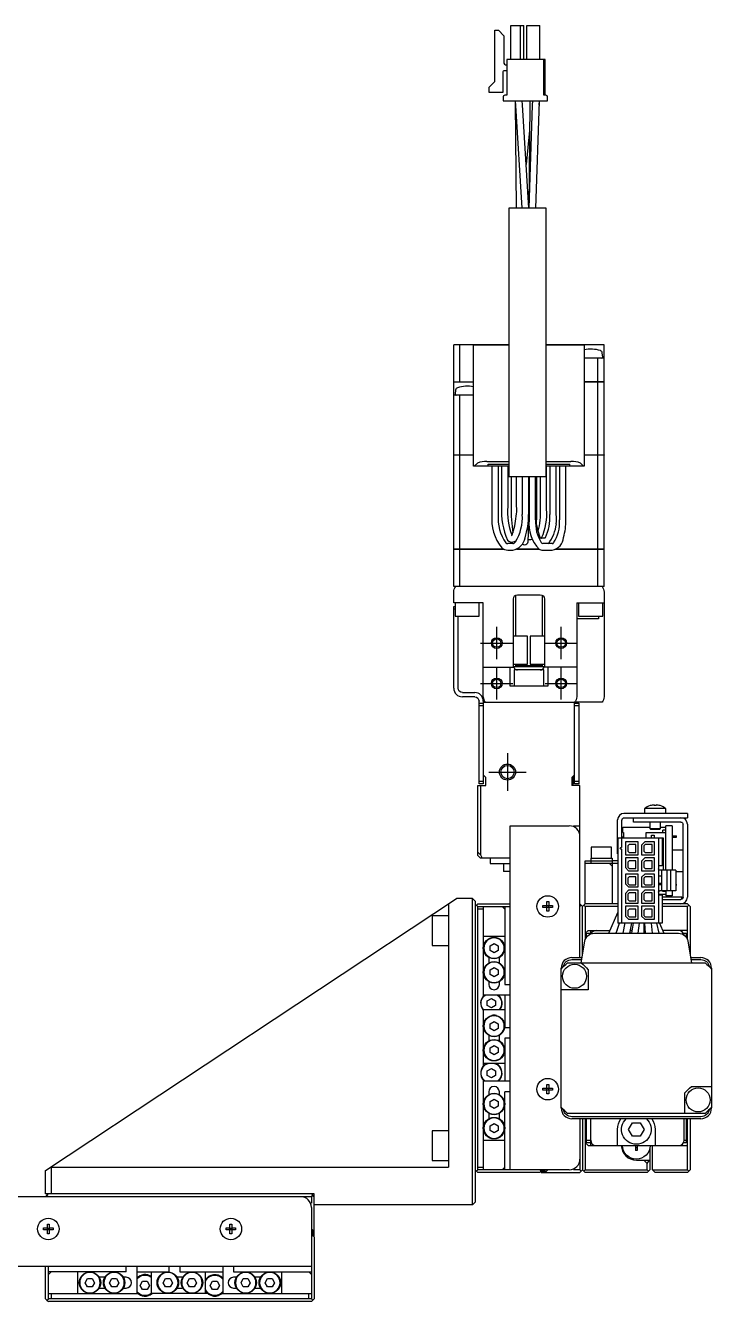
# Model space of a CAD drawing. Extents: x 0 to 1130, y -8 to 906.
# Drawn here: x 743.1 to 870.8, y 334.9 to 572.3 of the extents above; entities that cross this region are included whole.
import ezdxf

# ---------------------------------------------------------------- set-up
doc = ezdxf.new("R2010")
doc.units = 0
doc.header["$LTSCALE"] = 0.5
doc.linetypes.add('CENTER', pattern=[50.8, 31.75, -6.35, 6.35, -6.35])
for name, color, linetype in [('MSM_CENTER', 1, 'CENTER'), ('MSM_CONTINUOUS', 7, 'CONTINUOUS'), ('MSM_NARROW', 5, 'CONTINUOUS')]:
    doc.layers.add(name, color=color, linetype=linetype)

msp = doc.modelspace()

# ---------------------------------------------------------------- linework, layer by layer
at = {"layer": 'MSM_CENTER'}
for p, q in [((830.85, 454.43), (830.85, 460.43)), ((842.85, 454.43), (842.85, 460.43)), ((827.85, 457.43), (833.85, 457.43)), ((839.85, 457.43), (845.85, 457.43)), ((830.85, 446.93), (830.85, 452.93)), ((842.85, 446.93), (842.85, 452.93)), ((827.85, 449.93), (833.85, 449.93)), ((839.85, 449.93), (845.85, 449.93)), ((832.85, 436.93), (832.85, 429.93)), ((829.35, 433.43), (836.35, 433.43))]:
    msp.add_line(p, q, dxfattribs=at)
at = {"layer": 'MSM_CONTINUOUS'}
for p, q in [((833.48, 565.98), (833.48, 572.33)), ((833.48, 572.33), (835.88, 572.33)), ((835.28, 565.98), (835.28, 572.33)), ((835.88, 565.98), (835.88, 572.33)), ((836.48, 572.33), (838.88, 572.33)), ((836.48, 565.98), (836.48, 572.33)), ((838.88, 565.98), (838.88, 572.33)), ((830.49, 561.9), (830.49, 571.44)), ((830.49, 571.44), (831.19, 571.44)), ((831.19, 571.44), (832.19, 570.44)), ((832.19, 570.44), (832.19, 565.31)), ((832.47, 565.03), (832.75, 565.03)), ((832.75, 565.98), (832.75, 559.35)), ((839.86, 565.98), (832.75, 565.98)), ((839.61, 559.35), (839.61, 565.98)), ((839.86, 559.35), (839.86, 565.98)), ((832, 563.73), (832, 559.88)), ((832.75, 563.88), (832.15, 563.88)), ((829.47, 560.88), (830.49, 561.9)), ((829.47, 559.88), (829.47, 560.88)), ((832, 559.88), (829.47, 559.88)), ((832.04, 559.05), (832.04, 558.33)), ((832.04, 558.33), (840.32, 558.33)), ((832.75, 559.35), (832.34, 559.35)), ((834.3, 558.33), (834.3, 557.72)), ((834.3, 558.33), (834.3, 558)), ((834.3, 558), (834.45, 538.33)), ((834.31, 558.33), (834.35, 557.47)), ((835.65, 557.55), (835.61, 558.33)), ((836.99, 558.33), (836.99, 557.66)), ((837.49, 558.33), (837.47, 557.54)), ((838.15, 538.33), (838.79, 558.21)), ((838.77, 557.49), (838.79, 558.33)), ((838.79, 558.21), (838.79, 558.33)), ((840.02, 559.35), (839.61, 559.35)), ((840.32, 558.33), (840.32, 559.05)), ((834.35, 557.47), (835.55, 538.33)), ((836.85, 538.35), (835.65, 557.55)), ((836.99, 557.66), (836.85, 538.35)), ((837.47, 557.54), (836.85, 538.33)), ((836.95, 552.81), (836.34, 546.48)), ((840.08, 538.33), (833.08, 538.33)), ((833.08, 538.33), (833.08, 488.33)), ((840.08, 488.33), (840.08, 538.33)), ((822.85, 506.04), (822.85, 512.93)), ((833.08, 512.93), (822.85, 512.93)), ((824, 506.04), (824, 512.93)), ((826.55, 490.33), (826.55, 512.83)), ((833.08, 512.83), (826.55, 512.83)), ((850.85, 512.93), (840.08, 512.93)), ((847.15, 512.83), (840.08, 512.83)), ((847.1, 512.83), (847.1, 512.93)), ((847.15, 512.83), (847.15, 490.33)), ((850.85, 506.04), (850.85, 512.93)), ((850.85, 510.43), (847.15, 510.43)), ((849.69, 506.04), (849.69, 510.43)), ((850.58, 510.64), (850.51, 511.41)), ((822.85, 506.04), (826.55, 506.04)), ((822.85, 492.43), (822.85, 506.03)), ((822.85, 506.03), (826.55, 506.03)), ((822.86, 506.03), (822.86, 506.04)), ((824, 506.03), (824, 506.04)), ((847.15, 506.04), (850.85, 506.04)), ((850.85, 506.03), (847.15, 506.03)), ((849.69, 506.03), (849.69, 506.04)), ((849.69, 492.43), (849.69, 506.03)), ((850.84, 506.03), (850.84, 506.04)), ((850.85, 492.43), (850.85, 506.03)), ((826.55, 503.53), (822.85, 503.53)), ((823.18, 504.52), (823.12, 503.75)), ((824, 492.43), (824, 503.53)), ((822.85, 492.43), (826.55, 492.43)), ((826.55, 492.42), (822.85, 492.42)), ((822.85, 474.93), (822.85, 492.42)), ((822.86, 492.43), (822.86, 492.42)), ((824, 492.43), (824, 492.42)), ((824, 474.93), (824, 492.42)), ((847.15, 492.43), (850.85, 492.43)), ((850.85, 492.42), (847.15, 492.42)), ((849.69, 492.43), (849.69, 492.42)), ((849.69, 474.93), (849.69, 492.42)), ((850.84, 492.43), (850.84, 492.42)), ((850.85, 474.93), (850.85, 492.42)), ((833.08, 490.33), (826.55, 490.33)), ((826.65, 490.33), (827.25, 490.93)), ((826.65, 490.33), (827.25, 490.93)), ((829.03, 491.19), (833.08, 491.19)), ((829.25, 490.33), (829.25, 490.72)), ((829.25, 490.72), (833.08, 490.72)), ((829.95, 490.33), (829.95, 481.33)), ((831.15, 481.33), (831.15, 490.33)), ((831.75, 490.33), (831.75, 482.81)), ((832.95, 482.81), (832.95, 490.33)), ((840.08, 491.19), (844.67, 491.19)), ((840.08, 490.72), (844.45, 490.72)), ((847.15, 490.33), (840.08, 490.33)), ((840.15, 482.33), (840.15, 490.33)), ((840.75, 490.33), (840.75, 481.33)), ((841.95, 481.33), (841.95, 490.33)), ((842.55, 490.33), (842.55, 480.33)), ((843.75, 480.33), (843.75, 490.33)), ((844.45, 490.33), (844.45, 490.72)), ((846.44, 490.93), (847.04, 490.33)), ((846.44, 490.93), (847.04, 490.33)), ((840.08, 488.33), (833.08, 488.33)), ((833.55, 488.33), (833.55, 482.79)), ((834.5, 488.33), (834.5, 482.88)), ((835.6, 488.33), (835.6, 481.33)), ((836.8, 481.33), (836.8, 488.33)), ((836.9, 488.33), (836.9, 480.33)), ((838.1, 480.33), (838.1, 488.33)), ((838.35, 481.33), (838.35, 488.33)), ((838.95, 488.33), (838.95, 482.33)), ((834.5, 482.91), (834.5, 482.87)), ((838.27, 479.27), (838.35, 481.33)), ((833.68, 477.45), (833.52, 477.39)), ((822.85, 474.93), (832.12, 474.93)), ((822.85, 467.93), (822.85, 474.92)), ((832.14, 474.92), (822.85, 474.92)), ((822.86, 474.93), (822.86, 474.92)), ((824, 474.93), (824, 474.92)), ((824, 467.93), (824, 474.92)), ((833.87, 475.93), (832.89, 475.93)), ((833.88, 476.25), (833.93, 476.27)), ((833.93, 476.27), (834.13, 476.34)), ((838.74, 474.92), (834.5, 474.92)), ((834.52, 474.93), (838.73, 474.93)), ((835.68, 475.89), (835.86, 475.77)), ((835.86, 475.77), (836.05, 475.73)), ((836.71, 476.73), (836.77, 476.73)), ((836.77, 476.73), (837.17, 476.73)), ((837.17, 476.73), (837.21, 476.73)), ((837.21, 476.73), (837.43, 476.78)), ((839.79, 476.93), (839.05, 476.93)), ((841.19, 475.93), (839.45, 475.93)), ((850.85, 474.92), (841.79, 474.92)), ((841.82, 474.93), (850.85, 474.93)), ((849.69, 474.93), (849.69, 474.92)), ((849.69, 467.93), (849.69, 474.92)), ((850.84, 474.93), (850.84, 474.92)), ((850.85, 467.93), (850.85, 474.92)), ((832.89, 474.73), (833.85, 474.73)), ((839.45, 474.73), (841.19, 474.73)), ((850.85, 467.93), (822.85, 467.93)), ((822.85, 464.93), (822.85, 466.93)), ((833.95, 453.23), (833.95, 465.63)), ((834.35, 466.32), (834.35, 458.73)), ((834.75, 466.43), (838.95, 466.43)), ((839.35, 458.73), (839.35, 466.32)), ((839.75, 465.63), (839.75, 453.23)), ((850.85, 466.93), (850.85, 447.43)), ((828.35, 464.93), (822.85, 464.93)), ((822.85, 449.03), (822.85, 464.23)), ((822.85, 464.23), (823.1, 464.23)), ((823.1, 463.73), (822.85, 463.73)), ((823.1, 464.93), (823.1, 462.43)), ((827.6, 462.43), (827.6, 464.93)), ((828.35, 447.43), (828.35, 464.93)), ((845.75, 464.93), (845.75, 447.43)), ((845.75, 464.93), (850.85, 464.93)), ((846.1, 464.93), (846.1, 462.43)), ((850.6, 462.43), (850.6, 464.93)), ((823.1, 462.43), (827.6, 462.43)), ((823.65, 449.03), (823.65, 462.43)), ((849.79, 461.93), (845.75, 461.93)), ((846.1, 462.43), (850.6, 462.43)), ((849.79, 462.43), (849.79, 461.93)), ((836.6, 458.73), (833.95, 458.73)), ((836.6, 453.53), (836.6, 458.73)), ((837.1, 458.73), (837.1, 453.53)), ((839.75, 458.73), (837.1, 458.73)), ((833.95, 453.53), (836.6, 453.53)), ((834.35, 453.53), (834.35, 453.23)), ((837.1, 453.53), (839.75, 453.53)), ((839.35, 453.23), (839.35, 453.53)), ((828.35, 452.93), (833.97, 452.93)), ((833.35, 449.43), (833.35, 452.93)), ((839.72, 453.03), (833.97, 453.03)), ((833.97, 452.93), (833.97, 453.02)), ((834.01, 452.93), (833.97, 453.02)), ((839.6, 452.43), (834.1, 452.43)), ((834.1, 452.43), (834.1, 449.43)), ((834.35, 453.23), (839.35, 453.23)), ((834.35, 453.23), (834.55, 453.03)), ((839.15, 453.03), (839.35, 453.23)), ((839.6, 449.43), (839.6, 452.43)), ((839.72, 453.02), (839.7, 452.95)), ((839.72, 452.93), (839.72, 453.02)), ((845.75, 452.93), (839.72, 452.93)), ((840.35, 452.93), (840.35, 449.43)), ((840.35, 449.43), (833.35, 449.43)), ((824.45, 448.23), (826.75, 448.23)), ((826.75, 447.43), (824.45, 447.43)), ((827.55, 431.23), (827.55, 446.63)), ((828.35, 446.63), (828.35, 431.23)), ((828.35, 446.43), (845.35, 446.43)), ((845.35, 431.23), (845.35, 446.43)), ((850.46, 446.43), (845.36, 446.43)), ((827.55, 446.23), (828.35, 446.23)), ((828.35, 445.73), (827.55, 445.73)), ((845.35, 446.23), (846.15, 446.23)), ((846.15, 445.73), (845.35, 445.73)), ((846.15, 446.23), (846.15, 431.23)), ((828.35, 432.93), (828.85, 432.43)), ((828.85, 430.93), (828.85, 432.43)), ((844.85, 432.43), (845.35, 432.93)), ((844.85, 432.43), (844.85, 430.93)), ((845.1, 430.93), (845.1, 432.68)), ((827.35, 417.93), (827.35, 430.93)), ((827.35, 430.93), (828.85, 430.93)), ((827.55, 431.73), (828.35, 431.73)), ((828.35, 431.23), (827.55, 431.23)), ((827.85, 430.93), (827.85, 418.04)), ((846.35, 430.93), (844.85, 430.93)), ((845.35, 431.73), (846.15, 431.73)), ((846.15, 431.23), (845.35, 431.23)), ((846.35, 398.93), (846.35, 430.93)), ((866.35, 425.73), (854.55, 425.73)), ((862.35, 426.63), (858.35, 426.63)), ((858.35, 426.63), (858.35, 425.73)), ((859.42, 427.19), (859.4, 427.19)), ((860.15, 427.19), (860.15, 427.32)), ((860.55, 427.19), (860.15, 427.19)), ((860.55, 427.32), (860.55, 427.19)), ((861.3, 427.19), (861.28, 427.19)), ((862.35, 425.73), (862.35, 426.63)), ((866.35, 425.73), (866.35, 424.93)), ((833.35, 359.43), (833.35, 423.43)), ((833.35, 423.43), (844.35, 423.43)), ((845.15, 423.43), (846.35, 423.43)), ((853.35, 418.23), (853.35, 424.53)), ((854.15, 421.18), (854.15, 424.43)), ((854.35, 423.18), (859.35, 423.18)), ((854.35, 422.18), (854.35, 423.18)), ((854.65, 424.93), (866.35, 424.93)), ((856.35, 424.13), (856.35, 424.93)), ((865.15, 424.13), (856.35, 424.13)), ((859.35, 424.13), (859.35, 422.93)), ((859.35, 422.93), (861.35, 422.93)), ((859.35, 422.93), (859.55, 422.73)), ((861.15, 422.73), (859.55, 422.73)), ((861.15, 422.73), (861.35, 422.93)), ((861.35, 422.93), (861.35, 424.13)), ((861.35, 423.18), (862.35, 423.18)), ((861.8, 422.18), (861.8, 422.64)), ((862.35, 422.64), (861.8, 422.64)), ((862.35, 415.18), (862.35, 423.43)), ((863.55, 423.43), (862.35, 423.43)), ((863.55, 423.43), (863.55, 415.18)), ((865.55, 410.13), (865.55, 423.73)), ((866.35, 423.73), (866.35, 410.13)), ((853.38, 421.18), (853.38, 405.33)), ((853.38, 421.18), (861.85, 421.18)), ((854.09, 421.18), (854.09, 419.4)), ((854.35, 422.18), (854.45, 422.18)), ((854.45, 421.38), (854.35, 421.38)), ((854.35, 421.38), (854.35, 421.18)), ((854.45, 422.18), (854.45, 421.18)), ((857.22, 420.45), (854.82, 420.45)), ((854.82, 420.45), (854.82, 418.05)), ((857.22, 418.05), (857.22, 420.45)), ((858.42, 420.45), (857.82, 419.85)), ((860.22, 420.45), (858.42, 420.45)), ((858.65, 421.18), (858.65, 422.18)), ((858.65, 422.18), (862.35, 422.18)), ((859.7, 421.18), (859.7, 421.68)), ((859.7, 421.68), (860.2, 421.68)), ((860.2, 421.68), (860.2, 421.18)), ((860.22, 418.05), (860.22, 420.45)), ((860.95, 421.18), (860.95, 405.33)), ((861.66, 421.18), (861.66, 415.98)), ((861.85, 421.18), (861.85, 415.18)), ((863.55, 421.56), (864.35, 421.56)), ((863.55, 421.31), (864.35, 421.31)), ((864.35, 421.31), (864.35, 421.56)), ((827.35, 418.54), (827.85, 418.04)), ((827.85, 417.43), (827.35, 417.93)), ((827.85, 418.04), (828.15, 417.43)), ((852.25, 419.43), (848.45, 419.43)), ((848.45, 419.43), (848.45, 417.43)), ((852.25, 417.43), (852.25, 419.43)), ((853.38, 418.23), (853.35, 418.23)), ((853.99, 419.4), (854.09, 419.4)), ((854.09, 419.1), (853.99, 419.1)), ((854.09, 419.1), (854.09, 405.33)), ((854.82, 418.05), (857.22, 418.05)), ((855.52, 419.94), (855.27, 419.69)), ((855.27, 419.69), (855.27, 418.72)), ((855.27, 418.72), (855.52, 418.47)), ((856.77, 419.94), (855.52, 419.94)), ((855.52, 418.47), (856.77, 418.47)), ((856.77, 418.47), (856.77, 419.94)), ((857.82, 419.85), (857.82, 418.05)), ((857.82, 418.05), (860.22, 418.05)), ((858.52, 419.94), (858.27, 419.69)), ((858.27, 419.69), (858.27, 418.72)), ((858.27, 418.72), (858.52, 418.47)), ((859.77, 419.94), (858.52, 419.94)), ((858.52, 418.47), (859.77, 418.47)), ((859.77, 418.47), (859.77, 419.94)), ((865.55, 418.93), (863.55, 418.93)), ((833.35, 417.43), (827.85, 417.43)), ((829.6, 417.43), (829.6, 416.43)), ((829.6, 416.43), (833.35, 416.43)), ((832.1, 416.43), (832.1, 414.93)), ((847.35, 408.93), (847.35, 416.93)), ((847.35, 416.93), (848.35, 416.93)), ((853.38, 416.43), (847.35, 416.43)), ((848.35, 417.43), (848.35, 416.43)), ((848.35, 417.43), (852.35, 417.43)), ((848.35, 416.93), (852.35, 416.93)), ((851.85, 416.43), (852.35, 415.93)), ((852.35, 417.43), (852.35, 408.93)), ((853.38, 416.93), (852.35, 416.93)), ((854.82, 417.45), (854.82, 415.65)), ((857.22, 417.45), (854.82, 417.45)), ((854.82, 415.65), (855.42, 415.05)), ((855.52, 416.94), (855.27, 416.69)), ((855.27, 416.69), (855.27, 415.72)), ((855.27, 415.72), (855.52, 415.47)), ((856.77, 416.94), (855.52, 416.94)), ((855.52, 415.47), (856.77, 415.47)), ((856.77, 415.47), (856.77, 416.94)), ((857.22, 415.05), (857.22, 417.45)), ((858.42, 417.45), (857.82, 416.85)), ((857.82, 416.85), (857.82, 415.05)), ((858.52, 416.94), (858.27, 416.69)), ((858.27, 416.69), (858.27, 415.72)), ((858.27, 415.72), (858.52, 415.47)), ((860.22, 417.45), (858.42, 417.45)), ((859.77, 416.94), (858.52, 416.94)), ((858.52, 415.47), (859.77, 415.47)), ((859.77, 415.47), (859.77, 416.94)), ((860.22, 415.05), (860.22, 417.45)), ((861.66, 415.98), (860.95, 415.98)), ((833.35, 414.93), (832.1, 414.93)), ((854.82, 414.45), (854.82, 412.65)), ((857.22, 414.45), (854.82, 414.45)), ((855.52, 413.94), (855.27, 413.69)), ((855.27, 413.69), (855.27, 412.72)), ((855.42, 415.05), (857.22, 415.05)), ((856.77, 413.94), (855.52, 413.94)), ((856.77, 412.47), (856.77, 413.94)), ((857.22, 412.05), (857.22, 414.45)), ((857.82, 415.05), (860.22, 415.05)), ((858.42, 414.45), (857.82, 413.85)), ((857.82, 413.85), (857.82, 412.05)), ((858.52, 413.94), (858.27, 413.69)), ((858.27, 413.69), (858.27, 412.72)), ((860.22, 414.45), (858.42, 414.45)), ((859.77, 413.94), (858.52, 413.94)), ((859.77, 412.47), (859.77, 413.94)), ((860.22, 412.05), (860.22, 414.45)), ((861.51, 414.08), (860.95, 414.08)), ((864.23, 415.18), (861.2, 415.18)), ((861.51, 415.18), (861.51, 411.32)), ((862.51, 415.18), (862.51, 411.32)), ((863.21, 415.18), (863.21, 411.32)), ((864.23, 415.18), (864.23, 411.32)), ((864.23, 414.93), (865.55, 414.93)), ((854.82, 412.65), (855.42, 412.05)), ((854.82, 410.85), (855.42, 411.45)), ((854.82, 410.85), (854.82, 409.05)), ((855.27, 412.72), (855.52, 412.47)), ((855.52, 410.94), (855.27, 410.69)), ((855.42, 412.05), (857.22, 412.05)), ((857.22, 411.45), (855.42, 411.45)), ((855.52, 412.47), (856.77, 412.47)), ((856.77, 410.94), (855.52, 410.94)), ((856.77, 409.47), (856.77, 410.94)), ((857.22, 409.05), (857.22, 411.45)), ((857.82, 412.05), (860.22, 412.05)), ((858.42, 411.45), (857.82, 410.85)), ((857.82, 410.85), (857.82, 409.05)), ((858.27, 412.72), (858.52, 412.47)), ((858.52, 410.94), (858.27, 410.69)), ((860.22, 411.45), (858.42, 411.45)), ((858.52, 412.47), (859.77, 412.47)), ((859.77, 410.94), (858.52, 410.94)), ((859.77, 409.47), (859.77, 410.94)), ((860.22, 409.05), (860.22, 411.45)), ((861.51, 412.68), (860.95, 412.68)), ((861.51, 412.43), (860.95, 412.43)), ((864.23, 411.32), (861.2, 411.32)), ((861.8, 411.23), (861.8, 411.32)), ((862.35, 411.23), (861.8, 411.23)), ((862.35, 411.32), (862.35, 410.43)), ((863.55, 411.32), (863.55, 410.43)), ((864.23, 412.56), (864.35, 412.56)), ((864.23, 412.31), (864.35, 412.31)), ((864.35, 412.31), (864.35, 412.56)), ((746.85, 359.3), (823.35, 409.93)), ((821.85, 408.94), (821.85, 359.93)), ((826.35, 409.93), (823.35, 409.93)), ((826.35, 352.93), (826.35, 409.93)), ((826.85, 409.43), (826.35, 409.93)), ((826.85, 409.43), (826.85, 353.43)), ((827.35, 408.93), (826.85, 408.43)), ((827.1, 408.68), (827.35, 408.43)), ((827.35, 408.93), (833.35, 408.93)), ((827.35, 408.43), (833.35, 408.43)), ((827.35, 359.43), (827.35, 408.43)), ((828.35, 408.43), (828.35, 391.75)), ((831.85, 408.43), (832.35, 407.93)), ((832.35, 408.43), (832.35, 393.93)), ((839.46, 408.61), (840.17, 408.61)), ((839.46, 408.25), (839.46, 408.61)), ((840.17, 409.32), (840.53, 409.32)), ((840.17, 408.61), (840.17, 409.32)), ((840.18, 408.6), (840.17, 408.61)), ((840.18, 408.6), (840.52, 408.6)), ((840.18, 408.26), (840.18, 408.6)), ((840.52, 408.6), (840.53, 408.61)), ((840.52, 408.6), (840.52, 408.26)), ((840.53, 409.32), (840.53, 408.61)), ((840.53, 408.61), (841.23, 408.61)), ((841.23, 408.61), (841.23, 408.25)), ((846.85, 408.43), (846.35, 408.93)), ((846.6, 408.68), (846.35, 408.43)), ((846.85, 408.43), (847.35, 408.93)), ((846.85, 399.63), (846.85, 408.43)), ((847.1, 408.68), (847.35, 408.43)), ((853.38, 408.93), (847.35, 408.93)), ((853.38, 408.43), (847.35, 408.43)), ((847.35, 408.43), (847.35, 402.28)), ((854.82, 409.05), (857.22, 409.05)), ((854.82, 408.45), (854.82, 406.65)), ((857.22, 408.45), (854.82, 408.45)), ((855.27, 410.69), (855.27, 409.72)), ((855.27, 409.72), (855.52, 409.47)), ((855.52, 409.47), (856.77, 409.47)), ((857.22, 406.05), (857.22, 408.45)), ((857.82, 409.05), (860.22, 409.05)), ((857.82, 408.45), (857.82, 406.65)), ((860.22, 408.45), (857.82, 408.45)), ((858.27, 410.69), (858.27, 409.72)), ((858.27, 409.72), (858.52, 409.47)), ((858.52, 409.47), (859.77, 409.47)), ((860.22, 406.05), (860.22, 408.45)), ((862.35, 410.68), (860.95, 410.68)), ((861.66, 410.52), (860.95, 410.52)), ((861.66, 410.52), (861.66, 405.33)), ((861.66, 410.23), (865.35, 410.23)), ((861.66, 409.73), (865.15, 409.73)), ((866.35, 408.93), (861.66, 408.93)), ((866.35, 408.43), (861.66, 408.43)), ((863.55, 410.43), (862.35, 410.43)), ((865.35, 409.78), (865.35, 410.23)), ((866.35, 408.93), (866.85, 408.43)), ((866.35, 408.43), (866.6, 408.68)), ((866.35, 402.28), (866.35, 408.43)), ((866.85, 408.43), (866.85, 399.63)), ((818.85, 406.68), (818.85, 401.18)), ((821.85, 406.68), (818.85, 406.68)), ((828.35, 407.93), (827.35, 407.93)), ((840.17, 408.25), (839.46, 408.25)), ((840.18, 408.26), (840.17, 408.25)), ((840.17, 407.54), (840.17, 408.25)), ((840.53, 407.54), (840.17, 407.54)), ((840.52, 408.26), (840.18, 408.26)), ((840.52, 408.26), (840.53, 408.25)), ((840.53, 408.25), (840.53, 407.54)), ((841.23, 408.25), (840.53, 408.25)), ((851.74, 403.43), (853.38, 407.28)), ((854.82, 406.65), (855.42, 406.05)), ((855.52, 407.94), (855.27, 407.69)), ((855.27, 407.69), (855.27, 406.72)), ((855.27, 406.72), (855.52, 406.47)), ((855.42, 406.05), (857.22, 406.05)), ((856.77, 407.94), (855.52, 407.94)), ((855.52, 406.47), (856.77, 406.47)), ((856.77, 406.47), (856.77, 407.94)), ((858.42, 406.05), (857.82, 406.65)), ((858.52, 407.94), (858.27, 407.69)), ((858.27, 407.69), (858.27, 406.72)), ((858.27, 406.72), (858.52, 406.47)), ((858.42, 406.05), (860.22, 406.05)), ((859.77, 407.94), (858.52, 407.94)), ((858.52, 406.47), (859.77, 406.47)), ((859.77, 406.47), (859.77, 407.94)), ((847.85, 403.93), (847.35, 403.43)), ((847.85, 403.93), (851.96, 403.93)), ((848.35, 403.3), (848.35, 403.93)), ((853.05, 403.45), (853.32, 404.06)), ((853.11, 403.43), (853.72, 405.33)), ((853.27, 403.93), (853.26, 403.93)), ((861.66, 405.33), (853.38, 405.33)), ((854.37, 403.43), (854.74, 405.35)), ((855.96, 405.33), (855.59, 403.43)), ((855.69, 403.93), (856.04, 403.93)), ((855.85, 403.93), (855.85, 403.98)), ((856.05, 403.98), (855.85, 403.98)), ((856.25, 405.33), (855.97, 403.43)), ((857.18, 403.43), (857.46, 405.33)), ((858.22, 405.33), (858.26, 403.43)), ((858.25, 403.93), (858.54, 403.93)), ((858.58, 403.43), (858.42, 405.33)), ((859.62, 405.33), (859.78, 403.43)), ((860.6, 405.33), (861.01, 403.43)), ((861.14, 405.33), (861.95, 403.43)), ((866.35, 403.93), (861.74, 403.93)), ((865.35, 403.73), (865.35, 403.93)), ((828.35, 402.93), (832.35, 402.93)), ((829.6, 401.11), (830.35, 401.55)), ((830.35, 401.55), (831.1, 401.11)), ((846.55, 397.93), (847.25, 401.94)), ((847.55, 403.43), (848.35, 403.43)), ((847.55, 402.65), (847.55, 403.43)), ((847.78, 402.93), (847.55, 402.93)), ((849.03, 403.43), (864.67, 403.43)), ((865.61, 403.43), (866.15, 403.43)), ((866.15, 402.93), (865.91, 402.93)), ((866.15, 403.43), (866.15, 402.65)), ((866.44, 401.94), (867.15, 397.93)), ((818.85, 401.18), (821.85, 401.18)), ((829.35, 398.95), (829.35, 397.91)), ((829.6, 400.25), (829.6, 401.11)), ((830.35, 399.81), (829.6, 400.25)), ((831.1, 400.25), (830.35, 399.81)), ((831.1, 401.11), (831.1, 400.25)), ((831.35, 397.91), (831.35, 398.95)), ((844.85, 398.93), (846.72, 398.93)), ((866.97, 398.93), (868.85, 398.93)), ((829.6, 396.61), (830.35, 397.05)), ((829.6, 395.75), (829.6, 396.61)), ((830.35, 397.05), (831.1, 396.61)), ((831.1, 396.61), (831.1, 395.75)), ((842.85, 370.93), (842.85, 396.93)), ((844, 397.93), (869.69, 397.93)), ((844.85, 398.55), (846.66, 398.55)), ((847.85, 396.68), (847.85, 392.93)), ((867.04, 398.55), (868.85, 398.55)), ((870.85, 396.93), (870.85, 370.93)), ((829.35, 394.45), (829.35, 393.93)), ((830.35, 395.31), (829.6, 395.75)), ((831.1, 395.75), (830.35, 395.31)), ((831.35, 393.93), (831.35, 394.45)), ((833.35, 391.93), (828.35, 391.93)), ((832.35, 393.93), (833.35, 393.93)), ((832.35, 391.93), (832.35, 385.93)), ((847.85, 392.93), (842.85, 392.93)), ((829.1, 390.86), (829.85, 391.3)), ((829.1, 390), (829.1, 390.86)), ((829.85, 389.56), (829.1, 390)), ((829.85, 391.3), (830.6, 390.86)), ((830.6, 390), (829.85, 389.56)), ((830.6, 390.86), (830.6, 390)), ((828.35, 389.23), (828.35, 378.75)), ((828.35, 389.23), (832.35, 389.23)), ((829.6, 386.61), (830.35, 387.05)), ((830.35, 387.05), (831.1, 386.61)), ((829.6, 385.75), (829.6, 386.61)), ((830.35, 385.31), (829.6, 385.75)), ((831.1, 385.75), (830.35, 385.31)), ((831.1, 386.61), (831.1, 385.75)), ((832.35, 385.93), (833.35, 385.93)), ((829.35, 384.45), (829.35, 383.41)), ((829.6, 382.11), (830.35, 382.55)), ((830.35, 382.55), (831.1, 382.11)), ((831.35, 383.41), (831.35, 384.45)), ((832.35, 383.93), (832.35, 375.93)), ((833.35, 383.93), (832.35, 383.93)), ((829.6, 381.25), (829.6, 382.11)), ((830.35, 380.81), (829.6, 381.25)), ((831.1, 381.25), (830.35, 380.81)), ((831.1, 382.11), (831.1, 381.25)), ((832.35, 379.23), (828.35, 379.23)), ((829.1, 377.86), (829.85, 378.3)), ((829.1, 377), (829.1, 377.86)), ((829.85, 378.3), (830.6, 377.86)), ((830.6, 377.86), (830.6, 377)), ((828.35, 376.11), (828.35, 359.43)), ((833.35, 375.93), (828.35, 375.93)), ((829.85, 376.56), (829.1, 377)), ((830.6, 377), (829.85, 376.56)), ((840.17, 375.32), (840.53, 375.32)), ((840.17, 374.61), (840.17, 375.32)), ((840.53, 375.32), (840.53, 374.61)), ((829.35, 373.93), (829.35, 373.41)), ((831.35, 373.41), (831.35, 373.93)), ((832.35, 359.43), (832.35, 373.93)), ((833.35, 373.93), (832.35, 373.93)), ((839.46, 374.61), (840.17, 374.61)), ((839.46, 374.25), (839.46, 374.61)), ((840.17, 374.25), (839.46, 374.25)), ((840.18, 374.6), (840.17, 374.61)), ((840.18, 374.26), (840.17, 374.25)), ((840.17, 373.54), (840.17, 374.25)), ((840.53, 373.54), (840.17, 373.54)), ((840.18, 374.6), (840.52, 374.6)), ((840.18, 374.26), (840.18, 374.6)), ((840.52, 374.26), (840.18, 374.26)), ((840.52, 374.6), (840.53, 374.61)), ((840.52, 374.6), (840.52, 374.26)), ((840.52, 374.26), (840.53, 374.25)), ((840.53, 374.61), (841.23, 374.61)), ((840.53, 374.25), (840.53, 373.54)), ((841.23, 374.25), (840.53, 374.25)), ((841.23, 374.61), (841.23, 374.25)), ((865.85, 369.93), (865.85, 373.68)), ((867.1, 374.93), (870.85, 374.93)), ((829.6, 372.11), (830.35, 372.55)), ((829.6, 371.25), (829.6, 372.11)), ((830.35, 370.81), (829.6, 371.25)), ((830.35, 372.55), (831.1, 372.11)), ((831.1, 371.25), (830.35, 370.81)), ((831.1, 372.11), (831.1, 371.25)), ((829.35, 369.95), (829.35, 368.91)), ((829.6, 367.61), (830.35, 368.05)), ((830.35, 368.05), (831.1, 367.61)), ((831.35, 368.91), (831.35, 369.95)), ((869.69, 369.93), (844, 369.93)), ((868.85, 369.31), (844.85, 369.31)), ((868.85, 368.93), (844.85, 368.93)), ((846.35, 368.93), (846.35, 359.43)), ((846.85, 368.93), (846.85, 359.43)), ((847.35, 368.93), (847.35, 359.43)), ((847.55, 364.43), (847.55, 368.93)), ((848.35, 364.93), (848.35, 368.93)), ((855.4, 366.93), (856.13, 368.18)), ((856.13, 368.18), (857.57, 368.18)), ((857.57, 368.18), (858.29, 366.93)), ((865.75, 364.93), (865.75, 368.93)), ((866.15, 368.93), (866.15, 364.43)), ((866.35, 359.43), (866.35, 368.93)), ((866.85, 368.93), (866.85, 359.43)), ((818.85, 366.68), (818.85, 361.18)), ((821.85, 366.68), (818.85, 366.68)), ((829.6, 366.75), (829.6, 367.61)), ((830.35, 366.31), (829.6, 366.75)), ((831.1, 366.75), (830.35, 366.31)), ((831.1, 367.61), (831.1, 366.75)), ((853.35, 363.93), (853.35, 366.93)), ((856.13, 365.68), (855.4, 366.93)), ((857.57, 365.68), (856.13, 365.68)), ((858.29, 366.93), (857.57, 365.68)), ((860.35, 366.93), (860.35, 363.93)), ((828.35, 364.93), (832.35, 364.93)), ((847.35, 364.43), (847.85, 363.93)), ((847.55, 364.93), (848.35, 364.93)), ((848.35, 364.43), (847.55, 364.43)), ((847.85, 363.93), (866.35, 363.93)), ((848.35, 363.93), (848.35, 364.93)), ((855.85, 363.89), (855.85, 363.93)), ((856.64, 363.89), (855.85, 363.89)), ((856.38, 363.93), (856.38, 363.89)), ((856.7, 363.83), (856.7, 363.03)), ((856.7, 363.56), (856.99, 363.56)), ((856.99, 363.83), (856.99, 363.03)), ((857.85, 363.89), (857.05, 363.89)), ((857.31, 363.93), (857.32, 363.89)), ((857.85, 363.89), (857.85, 363.93)), ((859.35, 363.32), (859.35, 359.43)), ((859.85, 359.43), (859.85, 363.93)), ((865.35, 363.93), (865.35, 364.13)), ((866.15, 364.43), (865.61, 364.43)), ((865.75, 364.93), (866.15, 364.93)), ((818.85, 361.18), (821.85, 361.18)), ((856.99, 363.03), (856.7, 363.03)), ((856.85, 361.23), (859.35, 361.23)), ((858.25, 361.23), (858.85, 360.63)), ((858.85, 360.63), (859.27, 361.23)), ((746.85, 354.93), (746.85, 359.3)), ((747.81, 359.93), (821.85, 359.93)), ((747.85, 359.93), (747.85, 354.93)), ((826.85, 359.43), (827.35, 358.93)), ((827.35, 359.43), (827.1, 359.18)), ((827.35, 359.93), (828.35, 359.93)), ((844.35, 359.43), (827.35, 359.43)), ((838.85, 358.93), (827.35, 358.93)), ((832.35, 359.93), (831.85, 359.43)), ((839.1, 359.18), (838.85, 359.43)), ((838.85, 358.93), (839.35, 359.43)), ((839.15, 359.03), (838.95, 359.03)), ((839.15, 358.93), (839.05, 359.03)), ((839.15, 358.93), (846.35, 358.93)), ((839.45, 359.33), (839.45, 359.43)), ((839.65, 358.93), (839.65, 359.43)), ((839.85, 358.93), (839.85, 359.43)), ((839.85, 358.93), (840.35, 359.43)), ((846.35, 359.43), (845.15, 359.43)), ((846.35, 359.43), (846.6, 359.18)), ((846.35, 358.93), (846.85, 359.43)), ((847.35, 358.93), (846.85, 359.43)), ((847.35, 359.43), (847.1, 359.18)), ((847.35, 359.43), (858.85, 359.43)), ((858.85, 358.93), (847.35, 358.93)), ((858.85, 359.43), (858.85, 360.63)), ((859.1, 359.18), (858.85, 359.43)), ((858.85, 358.93), (859.35, 359.43)), ((859.85, 359.43), (866.35, 359.43)), ((860.35, 358.93), (859.85, 359.43)), ((866.35, 358.93), (860.35, 358.93)), ((866.6, 359.18), (866.35, 359.43)), ((866.85, 359.43), (866.35, 358.93)), ((796.35, 354.43), (724.85, 354.43)), ((796.85, 354.93), (746.85, 354.93)), ((747.1, 354.68), (746.85, 354.43)), ((747.35, 354.93), (747.1, 354.68)), ((747.1, 354.68), (747.35, 354.43)), ((796.6, 354.68), (796.35, 354.93)), ((796.35, 354.43), (796.6, 354.68)), ((796.35, 354.43), (796.35, 353.23)), ((796.85, 354.43), (796.6, 354.68)), ((796.85, 347.23), (796.85, 354.93)), ((796.35, 352.43), (796.35, 335.43)), ((826.35, 352.93), (796.85, 352.93)), ((826.35, 352.93), (826.85, 353.43)), ((747.17, 349.32), (747.53, 349.32)), ((747.17, 348.61), (747.17, 349.32)), ((747.53, 349.32), (747.53, 348.61)), ((781.17, 349.32), (781.53, 349.32)), ((781.17, 348.61), (781.17, 349.32)), ((781.53, 349.32), (781.53, 348.61)), ((746.46, 348.25), (746.46, 348.61)), ((746.46, 348.61), (747.17, 348.61)), ((747.17, 348.25), (746.46, 348.25)), ((747.18, 348.6), (747.17, 348.61)), ((747.18, 348.26), (747.17, 348.25)), ((747.17, 347.54), (747.17, 348.25)), ((747.53, 347.54), (747.17, 347.54)), ((747.18, 348.6), (747.52, 348.6)), ((747.18, 348.26), (747.18, 348.6)), ((747.52, 348.26), (747.18, 348.26)), ((747.52, 348.6), (747.53, 348.61)), ((747.52, 348.6), (747.52, 348.26)), ((747.52, 348.26), (747.53, 348.25)), ((747.53, 348.61), (748.23, 348.61)), ((747.53, 348.25), (747.53, 347.54)), ((748.23, 348.25), (747.53, 348.25)), ((748.23, 348.61), (748.23, 348.25)), ((780.46, 348.25), (780.46, 348.61)), ((780.46, 348.61), (781.17, 348.61)), ((781.17, 348.25), (780.46, 348.25)), ((781.18, 348.6), (781.17, 348.61)), ((781.18, 348.26), (781.17, 348.25)), ((781.17, 347.54), (781.17, 348.25)), ((781.53, 347.54), (781.17, 347.54)), ((781.18, 348.26), (781.18, 348.6)), ((781.18, 348.6), (781.52, 348.6)), ((781.52, 348.26), (781.18, 348.26)), ((781.52, 348.6), (781.53, 348.61)), ((781.52, 348.6), (781.52, 348.26)), ((781.52, 348.26), (781.53, 348.25)), ((781.53, 348.61), (782.23, 348.61)), ((781.53, 348.25), (781.53, 347.54)), ((782.23, 348.25), (781.53, 348.25)), ((782.23, 348.61), (782.23, 348.25)), ((796.85, 347.93), (796.35, 348.43)), ((796.85, 347.93), (796.35, 347.93)), ((796.85, 347.73), (796.35, 347.73)), ((796.45, 347.53), (796.35, 347.53)), ((796.6, 347.18), (796.35, 347.43)), ((796.6, 347.18), (796.35, 346.93)), ((796.85, 346.93), (796.6, 347.18)), ((796.85, 347.23), (796.75, 347.13)), ((796.75, 347.23), (796.75, 347.03)), ((796.85, 346.93), (796.85, 335.43)), ((796.35, 341.43), (732.35, 341.43)), ((746.85, 335.43), (746.85, 341.43)), ((747.35, 335.43), (747.35, 341.43)), ((747.35, 339.93), (747.85, 340.43)), ((761.85, 340.43), (747.35, 340.43)), ((752.85, 336.43), (752.85, 340.43)), ((761.85, 340.43), (761.85, 341.43)), ((763.85, 341.43), (763.85, 336.43)), ((763.85, 340.43), (769.85, 340.43)), ((766.55, 336.43), (766.55, 340.43)), ((769.85, 340.43), (769.85, 341.43)), ((771.85, 341.43), (771.85, 340.43)), ((771.85, 340.43), (779.85, 340.43)), ((776.55, 340.43), (776.55, 336.43)), ((779.85, 341.43), (779.85, 336.43)), ((781.85, 341.43), (781.85, 340.43)), ((781.85, 340.43), (796.35, 340.43)), ((790.85, 336.43), (790.85, 340.43)), ((795.85, 340.43), (796.35, 339.93)), ((754.23, 338.43), (754.66, 339.18)), ((754.66, 337.68), (754.23, 338.43)), ((754.66, 339.18), (755.53, 339.18)), ((755.53, 337.68), (754.66, 337.68)), ((755.53, 339.18), (755.96, 338.43)), ((755.96, 338.43), (755.53, 337.68)), ((757.86, 339.43), (756.83, 339.43)), ((756.83, 337.43), (757.86, 337.43)), ((758.73, 338.43), (759.16, 339.18)), ((759.16, 337.68), (758.73, 338.43)), ((759.16, 339.18), (760.03, 339.18)), ((760.03, 337.68), (759.16, 337.68)), ((760.03, 339.18), (760.46, 338.43)), ((760.46, 338.43), (760.03, 337.68)), ((761.85, 339.43), (761.33, 339.43)), ((761.33, 337.43), (761.85, 337.43)), ((764.48, 337.93), (764.91, 338.68)), ((764.91, 337.18), (764.48, 337.93)), ((764.91, 338.68), (765.78, 338.68)), ((765.78, 337.18), (764.91, 337.18)), ((765.78, 338.68), (766.21, 337.93)), ((766.21, 337.93), (765.78, 337.18)), ((768.73, 338.43), (769.16, 339.18)), ((769.16, 337.68), (768.73, 338.43)), ((769.16, 339.18), (770.03, 339.18)), ((770.03, 337.68), (769.16, 337.68)), ((770.03, 339.18), (770.46, 338.43)), ((770.46, 338.43), (770.03, 337.68)), ((772.36, 339.43), (771.33, 339.43)), ((771.33, 337.43), (772.36, 337.43)), ((773.23, 338.43), (773.66, 339.18)), ((773.66, 337.68), (773.23, 338.43)), ((773.66, 339.18), (774.53, 339.18)), ((774.53, 337.68), (773.66, 337.68)), ((774.53, 339.18), (774.96, 338.43)), ((774.96, 338.43), (774.53, 337.68)), ((777.48, 337.93), (777.91, 338.68)), ((777.91, 337.18), (777.48, 337.93)), ((777.91, 338.68), (778.78, 338.68)), ((778.78, 337.18), (777.91, 337.18)), ((778.78, 338.68), (779.21, 337.93)), ((779.21, 337.93), (778.78, 337.18)), ((782.36, 339.43), (781.85, 339.43)), ((781.85, 337.43), (782.36, 337.43)), ((783.23, 338.43), (783.66, 339.18)), ((783.66, 337.68), (783.23, 338.43)), ((783.66, 339.18), (784.53, 339.18)), ((784.53, 337.68), (783.66, 337.68)), ((784.53, 339.18), (784.96, 338.43)), ((784.96, 338.43), (784.53, 337.68)), ((786.86, 339.43), (785.83, 339.43)), ((785.83, 337.43), (786.86, 337.43)), ((787.73, 338.43), (788.16, 339.18)), ((788.16, 337.68), (787.73, 338.43)), ((788.16, 339.18), (789.03, 339.18)), ((789.03, 337.68), (788.16, 337.68)), ((789.03, 339.18), (789.46, 338.43)), ((789.46, 338.43), (789.03, 337.68)), ((746.85, 335.43), (747.1, 335.18)), ((747.1, 335.18), (747.35, 335.43)), ((747.1, 335.18), (747.35, 334.93)), ((747.35, 336.43), (764.02, 336.43)), ((796.35, 335.43), (747.35, 335.43)), ((796.35, 334.93), (747.35, 334.93)), ((747.85, 336.43), (747.85, 335.43)), ((777.02, 336.43), (766.55, 336.43)), ((779.67, 336.43), (796.35, 336.43)), ((795.85, 335.43), (795.85, 336.43)), ((796.35, 335.43), (796.6, 335.18)), ((796.35, 334.93), (796.6, 335.18)), ((796.6, 335.18), (796.85, 335.43))]:
    msp.add_line(p, q, dxfattribs=at)
for centre, radius in [((830.85, 457.43), 0.783), ((842.85, 457.43), 0.783), ((830.85, 449.93), 0.783), ((842.85, 449.93), 0.783), ((832.85, 433.43), 1.23), ((840.35, 408.43), 2), ((830.35, 400.68), 2), ((830.35, 396.18), 2), ((845.35, 395.43), 2.23), ((830.35, 386.18), 2), ((830.35, 381.68), 2), ((840.35, 374.43), 2), ((830.35, 371.68), 2), ((868.35, 372.43), 2.23), ((830.35, 367.18), 2), ((747.35, 348.43), 2), ((781.35, 348.43), 2), ((755.1, 338.43), 2), ((759.6, 338.43), 2), ((769.6, 338.43), 2), ((774.1, 338.43), 2), ((784.1, 338.43), 2), ((788.6, 338.43), 2)]:
    msp.add_circle(centre, radius, dxfattribs=at)
at = {"layer": 'MSM_CONTINUOUS', "extrusion": (0, 0, -1)}
for centre in [(-830.35, 400.68), (-830.35, 396.18), (-830.35, 386.18), (-830.35, 381.68), (-830.35, 371.68), (-830.35, 367.18), (-755.1, 338.43), (-759.6, 338.43), (-769.6, 338.43), (-774.1, 338.43), (-784.1, 338.43), (-788.6, 338.43)]:
    msp.add_circle(centre, 1.9, dxfattribs=at)
at = {"layer": 'MSM_CONTINUOUS'}
for centre, radius, start, end in [((832.47, 565.31), 0.28, 180, 270), ((832.15, 563.73), 0.15, 90, 180), ((832.34, 559.05), 0.3, 90, 180), ((840.02, 559.05), 0.3, 0, 90), ((848.35, 506.12), 6, 72.3708, 101.5369), ((850.01, 511.36), 0.5, 5, 72.3708), ((850.38, 510.62), 0.2, 288.1949, 5), ((823.32, 503.73), 0.2, 175, 270), ((823.68, 504.47), 0.5, 107.6292, 175), ((825.35, 499.23), 6, 78.463, 107.6291), ((828.79, 486.69), 4.51, 86.9565, 109.8759), ((844.89, 486.56), 4.64, 70.4546, 92.713), ((844.45, 481.89), 12.73, 175.8454, 204.6186), ((860.41, 482.05), 26.87, 178.4238, 188.8516), ((820.75, 482.15), 13.77, 2.9984, 2.9996), ((829.21, 481.49), 10.96, 335.8666, 4.385), ((838.65, 480.57), 8.74, 175.0197, 218.3235), ((838.83, 480.58), 7.72, 174.4381, 215.6687), ((820.75, 482.15), 13.77, 342.1759, 357.1972), ((826.97, 480.75), 8.65, 328.5524, 3.8561), ((823.86, 481.14), 12.93, 341.4264, 0.8555), ((766.82, 480.05), 69.98, 356.9256, 0.5083), ((843.27, 479.48), 6.43, 172.4193, 225.037), ((845.21, 479.85), 7.13, 176.1621, 211.44), ((852.15, 482.04), 14.15, 186.6571, 200.3054), ((832.04, 480.8), 8.72, 334.6207, 3.4586), ((834.75, 480.39), 7.25, 321.9863, 353.6299), ((835.71, 479.82), 6.86, 326.8577, 4.2662), ((833.54, 480.46), 8.45, 354.0847, 5.9153), ((832.35, 480.22), 11.39, 344.0263, 0.5737), ((833.01, 477.98), 0.846, 321.4689, 356.9127), ((832.93, 476.45), 1.72, 229.0024, 268.8954), ((832.97, 476.55), 0.622, 228.9031, 263.0608), ((833.63, 477.2), 0.978, 218.7039, 284.8652), ((833.41, 477.44), 2.75, 279.2724, 351.0568), ((833.65, 476.79), 0.889, 283.8661, 321.118), ((833.68, 477.46), 1.21, 291.8456, 319.7784), ((836.07, 476.35), 0.622, 268.1145, 354.9417), ((839.46, 476.18), 1.45, 239.5973, 269.5942), ((839.47, 477.47), 0.679, 210.1743, 232.5013), ((839.52, 476.4), 0.476, 213.7324, 261.3862), ((839, 477.16), 0.266, 300.6087, 325.589), ((838.95, 477.85), 1.25, 312.2163, 320.9064), ((840.72, 477.29), 2.6, 280.5511, 355.471), ((841.09, 476.44), 0.517, 281.8582, 314.7596), ((834.75, 453.23), 0.801, 202.2306, 269.9356), ((838.95, 453.23), 0.8, 269.9994, 339.3535), ((824.45, 449.03), 1.6, 180, 270), ((826.75, 446.63), 1.6, 0, 90), ((829.85, 447.43), 1.5, 180, 221.8103), ((854.55, 424.53), 1.2, 90, 180), ((860.35, 424.13), 3.2, 107.27, 128.6822), ((860.35, 424.13), 3.19, 93.5904, 106.9053), ((860.35, 424.13), 3.19, 73.0947, 86.4096), ((860.35, 424.13), 3.2, 51.3178, 72.73), ((844.35, 421.43), 2, 0, 90), ((865.15, 423.73), 1.2, 0, 90), ((865.15, 410.13), 1.2, 270, 0), ((849.35, 402.93), 1, 90, 156.553), ((864.75, 402.93), 1, 8.5151, 90), ((844.85, 396.93), 2, 90, 180), ((868.85, 396.93), 2, 0, 90), ((829.85, 390.43), 2, 131.4096, 221.4096), ((830.35, 393.93), 1, 180, 0), ((829.85, 390.43), 2, 323.1301, 48.5904), ((830.35, 387.23), 1, 64.6316, 115.3684), ((829.85, 377.43), 2, 115.8419, 228.5904), ((829.85, 377.43), 2, 311.4096, 64.1581), ((830.35, 373.93), 1, 0, 180), ((844.85, 370.93), 2, 180, 270), ((868.85, 370.93), 2, 270, 0), ((849.35, 364.93), 1, 180, 270), ((856.85, 364.03), 2.8, 182.0467, 270), ((864.75, 364.93), 1, 270, 0), ((844.35, 361.43), 2, 270, 0), ((839.15, 359.33), 0.3, 270, 0), ((794.35, 352.43), 2, 360, 90), ((796.45, 347.23), 0.3, 0, 90), ((765.35, 337.93), 2, 53.1301, 138.5904), ((778.35, 337.93), 2, 41.4096, 154.1581), ((761.85, 338.43), 1, 270, 90), ((768.55, 338.43), 1, 154.6316, 205.3684), ((781.85, 338.43), 1, 90, 270), ((765.35, 337.93), 2, 221.4096, 311.4096), ((778.35, 337.93), 2, 205.8419, 318.5904)]:
    msp.add_arc(centre, radius, start, end, dxfattribs=at)
at = {"layer": 'MSM_CONTINUOUS', "extrusion": (0, 0, -1)}
for centre, radius, start, end in [((-846.71, 482.04), 13.78, 340.6907, 3.2092), ((-809.22, 482.13), 25.29, 178.3223, 181.4809), ((-823.15, 481.9), 15.8, 178.4424, 193.4128), ((-850.29, 480.86), 13.5, 354.8625, 2.0051), ((-824.35, 466.93), 1.5, 0, 41.8103), ((-849.35, 466.93), 1.5, 138.1897, 180), ((-834.75, 465.63), 0.8, 0, 90), ((-838.95, 465.63), 0.8, 90, 180), ((-834.75, 453.23), 0.8, 344.8734, 0), ((-838.95, 453.23), 0.8, 180, 195.1266), ((-824.45, 449.03), 0.8, 270, 0), ((-826.75, 446.63), 0.8, 90, 180), ((-844.25, 447.43), 1.5, 180, 221.8103), ((-849.35, 447.43), 1.5, 180, 221.8103), ((-854.65, 424.43), 0.5, 0, 90), ((-865.15, 423.73), 0.4, 90, 180), ((-853.99, 419.25), 0.15, 270, 90), ((-861.2, 415.43), 0.25, 270, 0), ((-861.2, 411.07), 0.25, 0, 90), ((-865.15, 410.13), 0.4, 180, 270), ((-849.03, 401.63), 1.8, 10, 90), ((-856.85, 400.93), 2.75, 65.38, 71.9205), ((-864.67, 401.63), 1.8, 90, 170), ((-856.85, 383.93), 19, 42.5364, 47.4626), ((-844.85, 396.93), 1.62, 9.7264, 90), ((-833.8, 383.88), 19, 132.3336, 137.6664), ((-868.85, 396.93), 1.62, 90, 170.2637), ((-856.85, 383.93), 19, 132.5374, 137.4626), ((-829.85, 390.43), 1.9, 320.8333, 52.1364), ((-829.85, 390.43), 1.9, 127.8636, 219.1667), ((-829.85, 377.43), 1.9, 307.8636, 71.3283), ((-829.85, 377.43), 1.9, 108.6717, 232.1364), ((-879.89, 360.88), 19, 42.3336, 47.6664), ((-856.85, 383.93), 19, 312.5364, 317.4636), ((-844.85, 370.93), 1.62, 270, 350.2833), ((-868.85, 370.93), 1.62, 189.7266, 270), ((-856.85, 383.93), 19, 222.5374, 227.4636), ((-856.85, 366.93), 3.5, 0, 34.8499), ((-856.85, 366.93), 2.75, 133.3418, 46.6582), ((-856.85, 366.93), 3.5, 145.1501, 180), ((-856.85, 364.03), 2.6, 182.2042, 357.7958), ((-856.64, 363.83), 0.06, 90, 180), ((-857.05, 363.83), 0.06, 0, 90), ((-765.35, 337.93), 1.9, 37.8636, 129.1667), ((-778.35, 337.93), 1.9, 18.6717, 142.1363), ((-778.35, 337.93), 1.9, 217.8636, 341.3283), ((-765.35, 337.93), 1.9, 230.8333, 322.1364)]:
    msp.add_arc(centre, radius, start, end, dxfattribs=at)
at = {"layer": 'MSM_NARROW'}
for centre, radius in [((830.85, 457.43), 1), ((842.85, 457.43), 1), ((830.85, 449.93), 1), ((842.85, 449.93), 1), ((832.85, 433.43), 1.5)]:
    msp.add_circle(centre, radius, dxfattribs=at)

doc.saveas('drawing.dxf')
